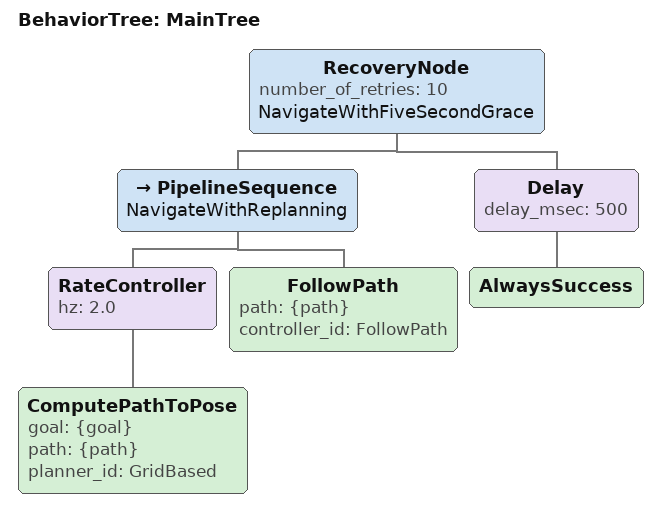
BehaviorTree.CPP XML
<root main_tree_to_execute="MainTree">
  <BehaviorTree ID="MainTree">
    <RecoveryNode number_of_retries="10" name="NavigateWithFiveSecondGrace">
      <PipelineSequence name="NavigateWithReplanning">
        <RateController hz="2.0">
          <ComputePathToPose goal="{goal}" path="{path}" planner_id="GridBased"/>
        </RateController>
        <FollowPath path="{path}" controller_id="FollowPath"/>
      </PipelineSequence>
      <Delay delay_msec="500">
        <AlwaysSuccess/>
      </Delay>
    </RecoveryNode>
  </BehaviorTree>
</root>
